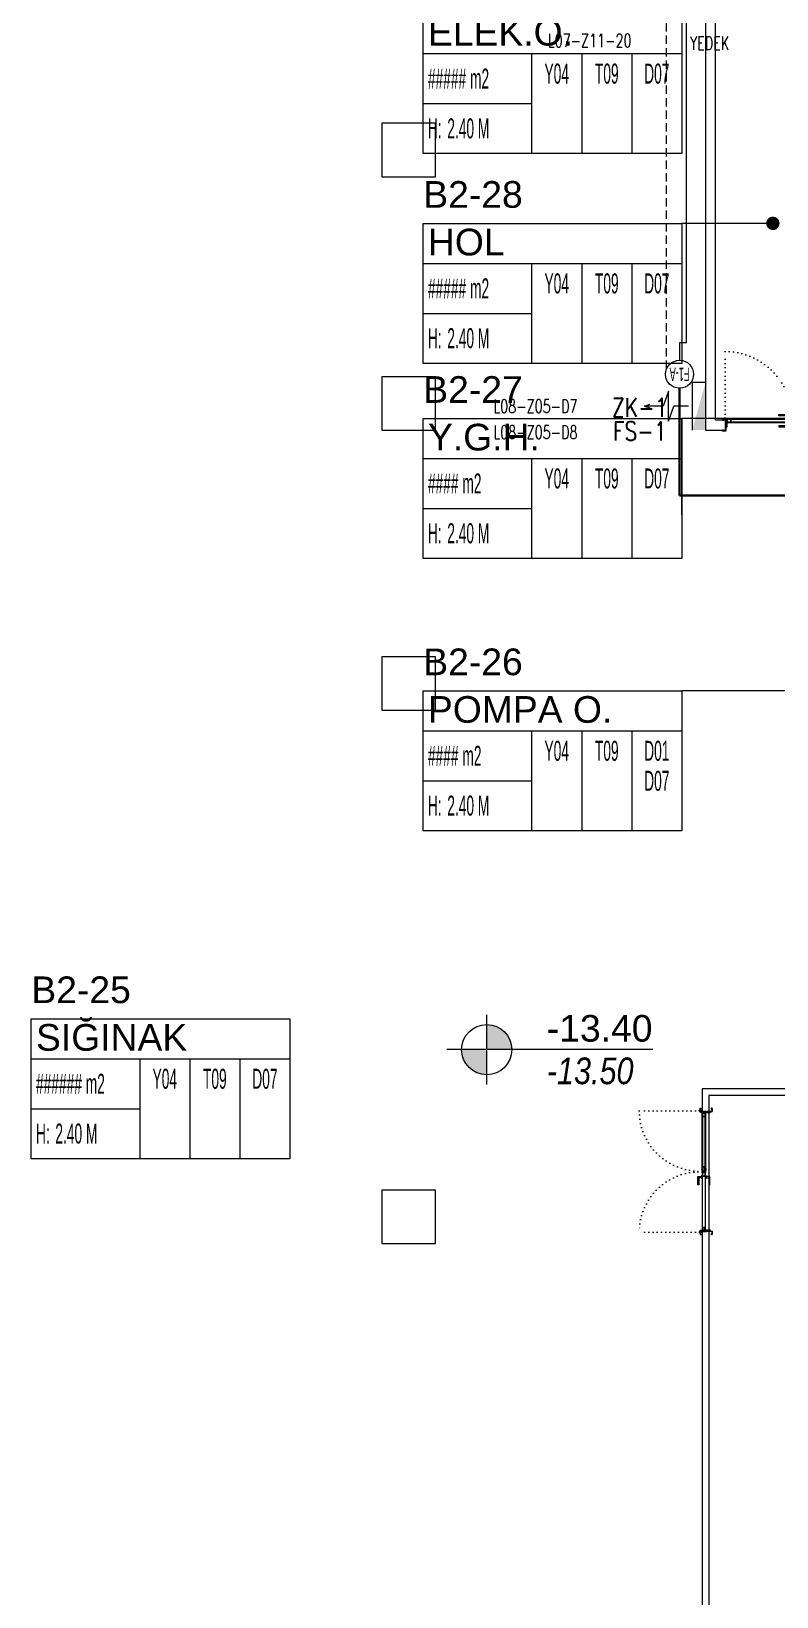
# Model space of a CAD drawing. Header units: metres. Extents: x -19121 to 152404, y -12107 to 46241.
# Drawn here: x 10015 to 11131, y 271 to 2618 of the extents above; entities that cross this region are included whole.
import ezdxf
from ezdxf.enums import TextEntityAlignment as Align

# ---------------------------------------------------------------- set-up
doc = ezdxf.new("R2010")
doc.units = ezdxf.units.M
doc.header["$LTSCALE"] = 50
doc.header["$MEASUREMENT"] = 0
doc.linetypes.add('DOT2', pattern=[0.125, 0, -0.125])
doc.linetypes.add('HIDDEN', pattern=[0.375, 0.25, -0.125])
doc.layers.get('0').update_dxf_attribs({"color": 9, "lineweight": 9})
for name, color, linetype, lineweight in [('00', 9, 'Continuous', 9), ('01', 9, 'Continuous', 9), ('06B', 9, 'Continuous', 9), ('06C', 9, 'Continuous', 9), ('09', 9, 'Continuous', 9), ('10', 9, 'Continuous', 9), ('20', 9, 'DOT2', 9), ('21', 9, 'Continuous', 9), ('21_mahal200', 9, 'Continuous', 9), ('32-ekipman', 9, 'Continuous', 9), ('E-DEDEKTÖR NUMARALARI', 20, 'Continuous', 30), ('E-MODÜL HATTI', 6, 'Continuous', 30), ('E-YAZI', 7, 'Continuous', 30), ('Y-DRENAJ', 251, 'HIDDEN', 9), ('Y-SPRINKLER-BORU', 251, 'Continuous', 15), ('Y-VANA', 3, 'Continuous', 15)]:
    doc.layers.add(name, color=color, linetype=linetype, lineweight=lineweight)
doc.styles.add('Arial', font='arial.ttf', dxfattribs={"height": 2.5})
doc.styles.add('E-YAZI', font='txttw.shx', dxfattribs={"height": 200})
doc.styles.add('MuuM_TEXT-ITALIC', font='ARIALNI.TTF')
doc.styles.add('MuuM_TEXT-STANDART', font='ARIALN.TTF')
doc.styles.get("Standard").update_dxf_attribs({"font": 'ARIALN.TTF'})
doc.dimstyles.new('MuuM_DIM200', dxfattribs={"dimscale": 20, "dimtxt": 2, "dimasz": 1, "dimexe": 1, "dimexo": 1, "dimgap": 1, "dimtad": 1, "dimdec": 1, "dimrnd": 0.5, "dimdsep": 46, "dimtxsty": 'MuuM_TEXT-STANDART', "dimblk": 'ARCHTICK', "dimcen": 0, "dimdle": 0.15, "dimclrd": 256, "dimclre": 256, "dimclrt": 256, "dimadec": 0, "dimazin": 0, "dimtfac": 5, "dimtdec": 1, "dimtix": 1, "dimtmove": 2, "dimatfit": 3, "dimldrblk": 'DOT', "dimfxl": 3, "dimfxlon": 1, "dimtolj": 1, "dimlwd": -1, "dimlwe": -1, "dimarcsym": 0})

# ---------------------------------------------------------------- blocks, each defined once
blk = doc.blocks.new('A$C324859F2')
at = {"color": 3}
blk.add_circle((0, 0), 210, dxfattribs=at)
at = {"color": 3, "width": 0.6}
blk.add_attdef('TEXT1', text='', height=200, dxfattribs=at).set_placement((0, -97), align=Align.CENTER)
blk = doc.blocks.new('p-kolon_80x80')
blk.add_lwpolyline([(-40, -40), (40, -40), (40, 40), (-40, 40)], close=True)
blk = doc.blocks.new('2.bod.sitatik')
at = {"layer": '01'}
for p in [(10580, -6190), (10580, -6570), (10580, -6990), (10580, -7790)]:
    blk.add_blockref('p-kolon_80x80', p, dxfattribs=at)
blk = doc.blocks.new('0_elevationtarget-p-bk')
h = blk.add_hatch(color=250)
h.paths.add_polyline_path([(1.88, 0, 0.414214), (0, 1.88), (0, 0)])
h.paths.add_polyline_path([(0, 0), (-1.88, 0, 0.414214), (0, -1.88)])
blk.add_line((0, -2.62), (0, 2.62))
blk.add_lwpolyline([(12.45, 0), (-3, 0)])
blk.add_circle((0, 0), 1.88)
at = {"style": 'Arial'}
blk.add_attdef('BITMISKOT', text='', height=2, dxfattribs=at).set_placement((4.5, 0), align=Align.BOTTOM_LEFT)
at = {"style": 'MuuM_TEXT-ITALIC'}
blk.add_attdef('FINISHINGFLOORLEVEL', text='', height=2, dxfattribs=at).set_placement((4.5, -0.59), align=Align.TOP_LEFT)
blk = doc.blocks.new('YD-72-20')
at = {"linetype": 'Continuous'}
for p, q in [((0, 0.714), (-0.028, 0.634)), ((0, 0.714), (0.028, 0.634)), ((0, 0.434), (0, 0.714)), ((-0.225, 0.355), (0.225, 0.355)), ((-0.225, 0.355), (0, 0.276)), ((0.225, 0.355), (0, 0.434)), ((0, 0.058), (0, 0.276)), ((0.36, 0), (-0.36, 0)), ((0.36, 0), (0.36, -0.2))]:
    blk.add_line(p, q, dxfattribs=at)
blk.add_solid([(0.36, -0.2), (-0.36, 0), (-0.36, -0.2)])
blk = doc.blocks.new('A$C29B32992')
at = {"xscale": 100, "yscale": 100, "zscale": 100, "rotation": 90}
blk.add_blockref('YD-72-20', (11005, -8834.1), dxfattribs=at)
blk = doc.blocks.new('gr-p-barel kilitli kapı kolu')
at = {"flags": 128}
for points in [[(-0.9, 0.8), (-0.9, 4.9), (-11.7, 4.9), (-11.7, 6.7), (0.9, 6.7), (0.9, 0.8)], [(-0.8, 5), (0.8, 6.6)]]:
    blk.add_lwpolyline(points, dxfattribs=at)
blk.add_lwpolyline([(-2.75, 0), (-2.75, 0.7), (2.75, 0.7), (2.75, 0)])
blk.add_lwpolyline([(-1.3, 0.7), (1.3, 0.7), (1.3, 0.8), (-1.3, 0.8)], close=True)
blk = doc.blocks.new('prf-scr2')
at = {"linetype": 'DOT2', "ltscale": 10}
blk.add_line((0, 0.2), (0, -1.1), dxfattribs=at)
for p, q in [((-0.1, -0.2), (0.1, -0.3)), ((0.1, -0.2), (-0.1, -0.2)), ((0.1, -0.3), (-0.1, -0.3)), ((-0.1, -0.3), (0.1, -0.4)), ((0.1, -0.4), (-0.1, -0.4)), ((0.1, -0.5), (-0.1, -0.4)), ((-0.1, -0.4), (0.1, -0.4)), ((0.1, -0.6), (-0.1, -0.5)), ((-0.1, -0.5), (0.1, -0.5)), ((-0.1, -0.6), (0.1, -0.7)), ((0.1, -0.6), (-0.1, -0.6)), ((-0.1, -0.6), (0.1, -0.6)), ((-0.1, -0.7), (0.1, -0.8)), ((0.1, -0.7), (-0.1, -0.7)), ((-0.1, -0.8), (0.1, -0.8)), ((0.1, -0.8), (-0.1, -0.8)), ((0.1, -0.2), (0, -0.1)), ((0, -0.2), (0.1, -0.2))]:
    blk.add_line(p, q)
blk.add_lwpolyline([(0.2, 0), (-0.2, 0), (-0.2, 0), (-0.1, -0.1), (0.1, -0.1), (0.2, 0), (0.2, 0)], close=True)
for points in [[(0.2, 0), (-0.2, 0)], [(-0.1, -0.1), (-0.1, -0.2), (-0.1, -0.2), (-0.1, -0.2), (-0.1, -0.2), (-0.1, -0.3), (-0.1, -0.3), (-0.1, -0.3), (-0.1, -0.3), (-0.1, -0.4), (-0.1, -0.4), (-0.1, -0.4), (-0.1, -0.4), (-0.1, -0.4), (-0.1, -0.5), (-0.1, -0.5), (-0.1, -0.5), (-0.1, -0.5), (-0.1, -0.5), (-0.1, -0.5), (-0.1, -0.6), (-0.1, -0.6), (-0.1, -0.6), (-0.1, -0.6), (-0.1, -0.6), (-0.1, -0.7), (-0.1, -0.7), (-0.1, -0.7), (-0.1, -0.7), (-0.1, -0.7), (-0.1, -0.8), (-0.1, -0.8), (-0.1, -0.8), (-0.1, -0.8), (0, -0.9), (0, -0.9), (0, -0.9), (0.1, -0.8), (0.1, -0.8), (0.1, -0.7), (0.1, -0.7), (0.1, -0.7), (0.1, -0.7), (0.1, -0.7), (0.1, -0.7), (0.1, -0.6), (0.1, -0.6), (0.1, -0.6), (0.1, -0.6), (0.1, -0.6), (0.1, -0.5), (0.1, -0.5), (0.1, -0.5), (0.1, -0.5), (0.1, -0.4), (0.1, -0.4), (0.1, -0.4), (0.1, -0.4), (0.1, -0.4), (0.1, -0.3), (0.1, -0.3), (0.1, -0.3), (0.1, -0.3), (0.1, -0.3), (0.1, -0.3), (0.1, -0.2), (0.1, -0.2), (0.1, -0.2), (0.1, -0.2), (0.1, -0.2), (0.1, -0.1)]]:
    blk.add_lwpolyline(points)
blk = doc.blocks.new('K-SAC-01')
at = {"layer": '10'}
for points in [[(-4.6, 16.2, -0.414214), (-4.5, 16.3), (-0.1, 16.3, -0.414214), (0, 16.2), (0, 5.9), (0.2, 5.9), (0.2, 16.2, 0.414214), (-0.1, 16.5), (-4.5, 16.5, 0.414214), (-4.8, 16.2), (-4.8, 15.3, 0.414214), (-4.5, 15), (-3.4, 15), (-3.4, 15.2), (-4.5, 15.2, -0.414214), (-4.6, 15.3)], [(0.2, 10.3, -0.414214), (0.5, 10.6), (1.5, 10.6, -0.414214), (1.8, 10.3), (1.8, 3.9, -0.414214), (1.5, 3.6, -0.414214), (1.2, 3.9), (1.2, 4.8), (0.2, 4.8), (0.2, -1.2, -0.414214), (-0.1, -1.5), (-4.5, -1.5, -0.414214), (-4.8, -1.2), (-4.8, -0.3, -0.414214), (-4.5, 0), (-3.4, 0), (-3.4, -0.2), (-4.5, -0.2, 0.414214), (-4.6, -0.3), (-4.6, -1.2, 0.414214), (-4.5, -1.3), (-0.1, -1.3, 0.414214), (0, -1.2), (0, 5), (1.4, 5), (1.4, 3.9, 0.414214), (1.5, 3.8, 0.414214), (1.6, 3.9), (1.6, 10.3, 0.414214), (1.5, 10.4), (0.5, 10.4, 0.414214), (0.4, 10.3), (0.4, 9.4), (0.2, 9.4)], [(-0.4, -2), (1, -1.4), (1, 1.5), (1.2, 1.5), (1.2, -1.5), (-0.3, -2.2, -14.796002)], [(99.8, 10.3, 0.414214), (99.5, 10.6), (98.5, 10.6, 0.414214), (98.2, 10.3), (98.2, 3.9, 0.414214), (98.5, 3.6, 0.414214), (98.8, 3.9), (98.8, 4.8), (99.8, 4.8), (99.8, -1.2, 0.414214), (100.1, -1.5), (104.5, -1.5, 0.414214), (104.8, -1.2), (104.8, -0.3, 0.414214), (104.5, 0), (103.4, 0), (103.4, -0.2), (104.5, -0.2, -0.414214), (104.6, -0.3), (104.6, -1.2, -0.414214), (104.5, -1.3), (100.1, -1.3, -0.414214), (100, -1.2), (100, 5), (98.6, 5), (98.6, 3.9, -0.414214), (98.5, 3.8, -0.414214), (98.4, 3.9), (98.4, 10.3, -0.414214), (98.5, 10.4), (99.5, 10.4, -0.414214), (99.6, 10.3), (99.6, 9.4), (99.8, 9.4)], [(104.6, 16.2, 0.414214), (104.5, 16.3), (100.1, 16.3, 0.414214), (100, 16.2), (100, 5.9), (99.8, 5.9), (99.8, 16.2, -0.414214), (100.1, 16.5), (104.5, 16.5, -0.414214), (104.8, 16.2), (104.8, 15.3, -0.414214), (104.5, 15), (103.4, 15), (103.4, 15.2), (104.5, 15.2, 0.414214), (104.6, 15.3)]]:
    blk.add_lwpolyline(points, format="xyb", close=True, dxfattribs=at)
for points in [[(98.8, 0.1), (98.8, 2.1), (99.1, 2.1), (99.1, 3.2), (1.5, 3.2), (1.5, 2.1), (1.8, 2.1), (1.8, 0.1), (1.5, 0.1), (1.5, 1.9), (1.2, 1.9), (1.2, 3.5), (99.4, 3.5), (99.4, 1.9), (99.1, 1.9), (99.1, 0.1)], [(98.8, 2.1), (98.8, 0.1), (99.4, 0.1), (99.4, -1.5), (1.2, -1.5), (1.2, 0.1), (1.8, 0.1), (1.8, 2.1), (2.1, 2.1), (2.1, -0.1), (1.5, -0.1), (1.5, -1.2), (99.1, -1.2), (99.1, -0.1), (98.5, -0.1), (98.5, 2.1), (98.8, 2.1)]]:
    blk.add_lwpolyline(points, dxfattribs=at)
for points in [[(2.1, 3), (8.1, 3), (8.1, -1), (2.1, -1)], [(2.4, 2.7), (7.8, 2.7), (7.8, -0.7), (2.4, -0.7)], [(98.5, 3), (92.5, 3), (92.5, -1), (98.5, -1)], [(98.2, 2.7), (92.8, 2.7), (92.8, -0.7), (98.2, -0.7)]]:
    blk.add_lwpolyline(points, close=True, dxfattribs=at)
blk.add_circle((-0.9, -2.5), 0.55, dxfattribs=at)
at = {"layer": '20', "linetype": 'HIDDEN'}
for points in [[(-0.2, -1.3), (-0.2, 0), (-1.7, 0), (-1.7, -1.3)], [(-0.4, -2), (-0.4, -0.2), (-1.5, -0.2), (-1.5, -2)]]:
    blk.add_lwpolyline(points, dxfattribs=at)
at = {"layer": '20'}
blk.add_lwpolyline([(-0.9, -2.5), (-0.9, -102.9)], dxfattribs=at)
blk.add_arc((-0.9, -2.5), 100.4, 270, 1.5131, dxfattribs=at)
at = {"layer": '06B'}
blk.add_blockref('gr-p-barel kilitli kapı kolu', (91.4, 3.5), dxfattribs=at)
at = {"layer": '06B', "xscale": -1, "rotation": 180}
blk.add_blockref('gr-p-barel kilitli kapı kolu', (91.4, -1.5), dxfattribs=at)
at = {"layer": '10', "xscale": -1, "rotation": 90}
blk.add_blockref('prf-scr2', (1.5, 1), dxfattribs=at)
at = {"layer": '10', "rotation": 270}
blk.add_blockref('prf-scr2', (99.1, 1.2), dxfattribs=at)
blk = doc.blocks.new('_ArchTick')
at = {"color": 0, "linetype": 'ByBlock', "const_width": 0.15}
blk.add_lwpolyline([(-0.5, -0.5), (0.5, 0.5)], dxfattribs=at)
blk = doc.blocks.new('_Dot')
at = {"color": 0, "linetype": 'ByBlock', "lineweight": -2}
blk.add_line((-0.5, 0), (-1, 0), dxfattribs=at)
at = {"color": 0, "linetype": 'ByBlock', "const_width": 0.5}
blk.add_lwpolyline([(-0.25, 0, 1), (0.25, 0, 1)], format="xyb", close=True, dxfattribs=at)
blk = doc.blocks.new('0_roomno2')
blk.add_lwpolyline([(19.38, -10.5), (0, -10.5), (0, 0), (19.38, 0)], close=True)
for points in [[(0, -3), (19.38, -3)], [(8.12, -3), (8.12, -10.5)], [(11.88, -3), (11.88, -10.5)], [(15.62, -3), (15.62, -10.5)], [(0, -6.75), (8.12, -6.75)]]:
    blk.add_lwpolyline(points)
at = {"style": 'MuuM_TEXT-STANDART', "width": 0.6}
blk.add_text('H:', height=1.5, dxfattribs=at).set_placement((0.35, -8.61), align=Align.MIDDLE_LEFT)
at = {"style": 'Arial'}
blk.add_attdef('ODANO', (0, 1.17), '', height=2, dxfattribs=at)
blk.add_attdef('MEKANADI', text='', height=2, dxfattribs=at).set_placement((0.35, -3), align=Align.BOTTOM_LEFT)
at = {"style": 'MuuM_TEXT-STANDART', "width": 0.6}
for tag, p in [('M2', (0.35, -4.88)), ('TEMIZTAVANYUKSEKLIGI', (1.8, -8.61))]:
    blk.add_attdef(tag, text='', height=1.5, dxfattribs=at).set_placement(p, align=Align.MIDDLE_LEFT)
for tag, p in [('YER01', (10, -4.5)), ('TAVAN01', (13.75, -4.5)), ('DUVAR01', (17.5, -4.5)), ('YER02', (10, -6.75)), ('TAVAN02', (13.75, -6.75)), ('DUVAR02', (17.5, -6.75)), ('YER03', (10, -9)), ('TAVAN03', (13.75, -9)), ('DUVAR03', (17.5, -9))]:
    blk.add_attdef(tag, text='', height=1.5, dxfattribs=at).set_placement(p, align=Align.MIDDLE_CENTER)
blk = doc.blocks.new('p-de-02')
at = {"layer": '06C'}
blk.add_lwpolyline([(106.3, -16.6, 1), (106.3, -15.8), (104.3, -15.8), (104.3, -16.6), (106.4, -16.6)], format="xyb", dxfattribs=at)
blk.add_arc((106.3, -16.2), 0.5, 233.1301, 126.8699, dxfattribs=at)
at = {"layer": '09'}
for p, q in [((108.1, -16.7), (108.1, -16.6)), ((108.2, -16.7), (108.2, -16.6)), ((108.3, -16.6), (108.3, -16.7)), ((108.4, -16.7), (108.4, -16.6)), ((108.5, -16.6), (108.5, -16.7)), ((108.6, -16.7), (108.6, -16.6)), ((108.7, -16.6), (108.7, -16.7)), ((108.8, -16.6), (108.8, -16.7)), ((109.3, -21.9), (109.3, -21.7)), ((109.4, -21.7), (109.4, -21.9)), ((109.5, -21.9), (109.5, -21.7)), ((109.6, -21.7), (109.6, -21.9)), ((109.7, -21.9), (109.7, -21.7)), ((109.8, -21.7), (109.8, -21.9)), ((109.9, -21.9), (109.9, -21.7)), ((110, -21.9), (110, -21.7))]:
    blk.add_line(p, q, dxfattribs=at)
at = {"layer": '10'}
for points in [[(14.2, -6.8, -0.414214), (14.3, -6.7), (18.7, -6.7, -0.414214), (18.8, -6.8), (18.8, -14.1), (19, -14.1), (19, -6.8, 0.414214), (18.7, -6.5), (14.3, -6.5, 0.414214), (14, -6.8), (14, -7.7, 0.414214), (14.3, -8), (15.4, -8), (15.4, -7.8), (14.3, -7.8, -0.414214), (14.2, -7.7)], [(19, -9.7, -0.414214), (19.3, -9.4), (20.3, -9.4, -0.414214), (20.6, -9.7), (20.6, -16.1, -0.414214), (20.3, -16.4, -0.414214), (20, -16.1), (20, -15.2), (19, -15.2), (19, -24.2, -0.414214), (18.7, -24.5), (14.3, -24.5, -0.414214), (14, -24.2), (14, -23.3, -0.414214), (14.3, -23), (15.4, -23), (15.4, -23.2), (14.3, -23.2, 0.414214), (14.2, -23.3), (14.2, -24.2, 0.414214), (14.3, -24.3), (18.7, -24.3, 0.414214), (18.8, -24.2), (18.8, -15), (20.2, -15), (20.2, -16.1, 0.414214), (20.3, -16.2, 0.414214), (20.4, -16.1), (20.4, -9.7, 0.414214), (20.3, -9.6), (19.3, -9.6, 0.414214), (19.2, -9.7), (19.2, -10.6), (19, -10.6)], [(18.4, -25), (19.8, -24.4), (19.8, -21.5), (20, -21.5), (20, -24.5), (18.5, -25.2, -14.796002)], [(198.6, -9.7, 0.414214), (198.3, -9.4), (197.3, -9.4, 0.414214), (197, -9.7), (197, -16.1, 0.414214), (197.3, -16.4, 0.414214), (197.6, -16.1), (197.6, -15.2), (198.6, -15.2), (198.6, -24.2, 0.414214), (198.9, -24.5), (203.3, -24.5, 0.414214), (203.6, -24.2), (203.6, -23.3, 0.414214), (203.3, -23), (202.2, -23), (202.2, -23.2), (203.3, -23.2, -0.414214), (203.4, -23.3), (203.4, -24.2, -0.414214), (203.3, -24.3), (198.9, -24.3, -0.414214), (198.8, -24.2), (198.8, -15), (197.4, -15), (197.4, -16.1, -0.414214), (197.3, -16.2, -0.414214), (197.2, -16.1), (197.2, -9.7, -0.414214), (197.3, -9.6), (198.3, -9.6, -0.414214), (198.4, -9.7), (198.4, -10.6), (198.6, -10.6)], [(199.2, -25), (197.8, -24.4), (197.8, -21.5), (197.6, -21.5), (197.6, -24.5), (199.1, -25.2, 14.796002)], [(203.4, -6.8, 0.414214), (203.3, -6.7), (198.9, -6.7, 0.414214), (198.8, -6.8), (198.8, -14.1), (198.6, -14.1), (198.6, -6.8, -0.414214), (198.9, -6.5), (203.3, -6.5, -0.414214), (203.6, -6.8), (203.6, -7.7, -0.414214), (203.3, -8), (202.2, -8), (202.2, -7.8), (203.3, -7.8, 0.414214), (203.4, -7.7)]]:
    blk.add_lwpolyline(points, format="xyb", close=True, dxfattribs=at)
for points in [[(108.2, -20.1), (108.2, -18.1), (108.5, -18.1), (108.5, -17), (20.3, -17), (20.3, -18.1), (20.6, -18.1), (20.6, -20.1), (20.3, -20.1), (20.3, -18.3), (20, -18.3), (20, -16.7), (108.8, -16.7), (108.8, -18.3), (108.5, -18.3), (108.5, -20.1)], [(108.2, -18.1), (108.2, -20.1), (108.8, -20.1), (108.8, -21.7), (20, -21.7), (20, -20.1), (20.6, -20.1), (20.6, -18.1), (20.9, -18.1), (20.9, -20.3), (20.3, -20.3), (20.3, -21.4), (108.5, -21.4), (108.5, -20.3), (107.9, -20.3), (107.9, -18.1), (108.2, -18.1)], [(109.9, -20.1), (109.9, -18.1), (109.6, -18.1), (109.6, -17), (197.3, -17), (197.3, -18.1), (197, -18.1), (197, -20.1), (197.3, -20.1), (197.3, -18.3), (197.6, -18.3), (197.6, -16.7), (109.3, -16.7), (109.3, -18.3), (109.6, -18.3), (109.6, -20.1)], [(109.9, -18.1), (109.9, -20.1), (109.3, -20.1), (109.3, -21.7), (197.6, -21.7), (197.6, -20.1), (197, -20.1), (197, -18.1), (196.7, -18.1), (196.7, -20.3), (197.3, -20.3), (197.3, -21.4), (109.6, -21.4), (109.6, -20.3), (110.2, -20.3), (110.2, -18.1), (109.9, -18.1)]]:
    blk.add_lwpolyline(points, dxfattribs=at)
for points in [[(20.9, -17.2), (26.9, -17.2), (26.9, -21.2), (20.9, -21.2)], [(21.2, -17.5), (26.6, -17.5), (26.6, -20.9), (21.2, -20.9)], [(107.9, -17.2), (101.9, -17.2), (101.9, -21.2), (107.9, -21.2)], [(107.6, -17.5), (102.2, -17.5), (102.2, -20.9), (107.6, -20.9)], [(108.1, -22.4), (110, -22.4), (110, -21.9), (108.1, -21.9), (107.5, -21.9), (107.5, -22.4)], [(110, -16.1), (108.1, -16.1), (108.1, -16.6), (110.6, -16.6), (110.6, -16.6), (110.6, -16.1)], [(110.2, -17.2), (116.2, -17.2), (116.2, -21.2), (110.2, -21.2)], [(110.5, -17.5), (115.9, -17.5), (115.9, -20.9), (110.5, -20.9)], [(196.7, -17.2), (192.7, -17.2), (192.7, -21.2), (196.7, -21.2)], [(196.4, -17.5), (193, -17.5), (193, -20.9), (196.4, -20.9)]]:
    blk.add_lwpolyline(points, close=True, dxfattribs=at)
for centre in [(17.8, -25.5), (199.8, -25.5)]:
    blk.add_circle(centre, 0.55, dxfattribs=at)
at = {"layer": '20'}
for p, q in [((17.8, -25.5), (17.8, -116)), ((199.8, -25.5), (199.8, -116))]:
    blk.add_line(p, q, dxfattribs=at)
at = {"layer": '20', "linetype": 'HIDDEN'}
for points in [[(18.6, -24.3), (18.6, -23), (17.1, -23), (17.1, -24.3)], [(18.4, -25), (18.4, -23.2), (17.3, -23.2), (17.3, -25)], [(199, -24.3), (199, -23), (200.5, -23), (200.5, -24.3)], [(199.2, -25), (199.2, -23.2), (200.3, -23.2), (200.3, -25)]]:
    blk.add_lwpolyline(points, dxfattribs=at)
at = {"layer": '20'}
for centre, start, end in [((17.8, -25.5), 270, 2.4057), ((199.8, -25.5), 177.5943, 270)]:
    blk.add_arc(centre, 90.5, start, end, dxfattribs=at)
at = {"layer": '06B', "xscale": -1}
blk.add_blockref('gr-p-barel kilitli kapı kolu', (117.3, -16.7), dxfattribs=at)
at = {"layer": '06B', "rotation": 180}
blk.add_blockref('gr-p-barel kilitli kapı kolu', (117.3, -21.7), dxfattribs=at)
at = {"layer": '10', "xscale": -1, "rotation": 90}
for p in [(20.3, -19.2), (109.6, -19.2)]:
    blk.add_blockref('prf-scr2', p, dxfattribs=at)
at = {"layer": '10', "rotation": 270}
for p in [(108.5, -19.2), (197.3, -19.2)]:
    blk.add_blockref('prf-scr2', p, dxfattribs=at)
blk = doc.blocks.new('2.bod.Mimari')
at = {"layer": '00'}
for points in [[(10605, -5430), (10605, -5865), (11025, -5865), (11025, -6610), (11055, -6610), (11055, -6595), (11040, -6595), (11040, -5865)], [(11240, -7597.78), (11020, -7597.78), (11020, -9130)], [(11240, -7607.78), (11030, -7607.78), (11030, -9130)]]:
    blk.add_lwpolyline(points, dxfattribs=at)
at = {"layer": '21_mahal200', "flags": 128}
blk.add_lwpolyline([(10989.34, -6737.65), (10989.34, -6592.58)], dxfattribs=at)
at = {"xscale": -1, "rotation": 180}
blk.add_blockref('K-SAC-01', (11055, -6595), dxfattribs=at)
at = {"layer": '10', "rotation": 270}
blk.add_blockref('p-de-02', (11041.5, -7612.89), dxfattribs=at)
at = {"layer": '21', "xscale": 20, "yscale": 20, "zscale": 20}
blk.add_blockref('0_elevationtarget-p-bk', (10696.98, -7539.07), dxfattribs=at).add_auto_attribs({'BITMISKOT': '-13.40', 'FINISHINGFLOORLEVEL': '-13.50'})
at = {"layer": '21_mahal200'}
ref = blk.add_blockref('0_roomno2', (10601.84, -5985.45), dxfattribs=dict(at, xscale=20, yscale=20, zscale=20))
ref.add_attrib('ODANO', 'B2-29', (10601.84, -5962.05), dxfattribs={"layer": '0', "height": 40, "style": 'Arial'})
ref.add_attrib('MEKANADI', 'ELEK.O.', dxfattribs={"layer": '0', "height": 40, "style": 'Arial'}).set_placement((10608.84, -6045.45), align=Align.BOTTOM_LEFT)
ref.add_attrib('M2', '##### m2', dxfattribs={"layer": '0', "height": 30, "style": 'MuuM_TEXT-STANDART', "width": 0.6}).set_placement((10608.84, -6082.95), align=Align.MIDDLE_LEFT)
ref.add_attrib('TEMIZTAVANYUKSEKLIGI', '2.40 M', dxfattribs={"layer": '0', "height": 30, "style": 'MuuM_TEXT-STANDART', "width": 0.6}).set_placement((10637.84, -6157.61), align=Align.MIDDLE_LEFT)
ref.add_attrib('YER01', 'Y04', dxfattribs={"layer": '0', "height": 30, "style": 'MuuM_TEXT-STANDART', "width": 0.6}).set_placement((10801.84, -6075.45), align=Align.MIDDLE_CENTER)
ref.add_attrib('TAVAN01', 'T09', dxfattribs={"layer": '0', "height": 30, "style": 'MuuM_TEXT-STANDART', "width": 0.6}).set_placement((10876.84, -6075.45), align=Align.MIDDLE_CENTER)
ref.add_attrib('DUVAR01', 'D07', dxfattribs={"layer": '0', "height": 30, "style": 'MuuM_TEXT-STANDART', "width": 0.6}).set_placement((10951.84, -6075.45), align=Align.MIDDLE_CENTER)
ref = blk.add_blockref('0_roomno2', (10601.84, -6300.04), dxfattribs=dict(at, xscale=20, yscale=20, zscale=20))
ref.add_attrib('ODANO', 'B2-28', (10601.84, -6276.64), dxfattribs={"layer": '0', "height": 40, "style": 'Arial'})
ref.add_attrib('MEKANADI', 'HOL', dxfattribs={"layer": '0', "height": 40, "style": 'Arial'}).set_placement((10608.84, -6360.04), align=Align.BOTTOM_LEFT)
ref.add_attrib('M2', '##### m2', dxfattribs={"layer": '0', "height": 30, "style": 'MuuM_TEXT-STANDART', "width": 0.6}).set_placement((10608.84, -6397.54), align=Align.MIDDLE_LEFT)
ref.add_attrib('TEMIZTAVANYUKSEKLIGI', '2.40 M', dxfattribs={"layer": '0', "height": 30, "style": 'MuuM_TEXT-STANDART', "width": 0.6}).set_placement((10637.84, -6472.2), align=Align.MIDDLE_LEFT)
ref.add_attrib('YER01', 'Y04', dxfattribs={"layer": '0', "height": 30, "style": 'MuuM_TEXT-STANDART', "width": 0.6}).set_placement((10801.84, -6390.04), align=Align.MIDDLE_CENTER)
ref.add_attrib('TAVAN01', 'T09', dxfattribs={"layer": '0', "height": 30, "style": 'MuuM_TEXT-STANDART', "width": 0.6}).set_placement((10876.84, -6390.04), align=Align.MIDDLE_CENTER)
ref.add_attrib('DUVAR01', 'D07', dxfattribs={"layer": '0', "height": 30, "style": 'MuuM_TEXT-STANDART', "width": 0.6}).set_placement((10951.84, -6390.04), align=Align.MIDDLE_CENTER)
ref = blk.add_blockref('0_roomno2', (10601.84, -6592.58), dxfattribs=dict(at, xscale=20, yscale=20, zscale=20))
ref.add_attrib('ODANO', 'B2-27', (10601.84, -6569.18), dxfattribs={"layer": '0', "height": 40, "style": 'Arial'})
ref.add_attrib('MEKANADI', 'Y.G.H.', dxfattribs={"layer": '0', "height": 40, "style": 'Arial'}).set_placement((10608.84, -6652.58), align=Align.BOTTOM_LEFT)
ref.add_attrib('M2', '#### m2', dxfattribs={"layer": '0', "height": 30, "style": 'MuuM_TEXT-STANDART', "width": 0.6}).set_placement((10608.84, -6690.08), align=Align.MIDDLE_LEFT)
ref.add_attrib('TEMIZTAVANYUKSEKLIGI', '2.40 M', dxfattribs={"layer": '0', "height": 30, "style": 'MuuM_TEXT-STANDART', "width": 0.6}).set_placement((10637.84, -6764.74), align=Align.MIDDLE_LEFT)
ref.add_attrib('YER01', 'Y04', dxfattribs={"layer": '0', "height": 30, "style": 'MuuM_TEXT-STANDART', "width": 0.6}).set_placement((10801.84, -6682.58), align=Align.MIDDLE_CENTER)
ref.add_attrib('TAVAN01', 'T09', dxfattribs={"layer": '0', "height": 30, "style": 'MuuM_TEXT-STANDART', "width": 0.6}).set_placement((10876.84, -6682.58), align=Align.MIDDLE_CENTER)
ref.add_attrib('DUVAR01', 'D07', dxfattribs={"layer": '0', "height": 30, "style": 'MuuM_TEXT-STANDART', "width": 0.6}).set_placement((10951.84, -6682.58), align=Align.MIDDLE_CENTER)
ref = blk.add_blockref('0_roomno2', (10601.84, -7000.95), dxfattribs=dict(at, xscale=20, yscale=20, zscale=20))
ref.add_attrib('ODANO', 'B2-26', (10601.84, -6977.55), dxfattribs={"layer": '0', "height": 40, "style": 'Arial'})
ref.add_attrib('MEKANADI', 'POMPA O.', dxfattribs={"layer": '0', "height": 40, "style": 'Arial'}).set_placement((10608.84, -7060.95), align=Align.BOTTOM_LEFT)
ref.add_attrib('M2', '#### m2', dxfattribs={"layer": '0', "height": 30, "style": 'MuuM_TEXT-STANDART', "width": 0.6}).set_placement((10608.84, -7098.45), align=Align.MIDDLE_LEFT)
ref.add_attrib('TEMIZTAVANYUKSEKLIGI', '2.40 M', dxfattribs={"layer": '0', "height": 30, "style": 'MuuM_TEXT-STANDART', "width": 0.6}).set_placement((10637.84, -7173.11), align=Align.MIDDLE_LEFT)
ref.add_attrib('YER01', 'Y04', dxfattribs={"layer": '0', "height": 30, "style": 'MuuM_TEXT-STANDART', "width": 0.6}).set_placement((10801.84, -7090.95), align=Align.MIDDLE_CENTER)
ref.add_attrib('TAVAN01', 'T09', dxfattribs={"layer": '0', "height": 30, "style": 'MuuM_TEXT-STANDART', "width": 0.6}).set_placement((10876.84, -7090.95), align=Align.MIDDLE_CENTER)
ref.add_attrib('DUVAR01', 'D01', dxfattribs={"layer": '0', "height": 30, "style": 'MuuM_TEXT-STANDART', "width": 0.6}).set_placement((10951.84, -7090.95), align=Align.MIDDLE_CENTER)
ref.add_attrib('DUVAR02', 'D07', dxfattribs={"layer": '0', "height": 30, "style": 'MuuM_TEXT-STANDART', "width": 0.6}).set_placement((10951.84, -7135.95), align=Align.MIDDLE_CENTER)
ref = blk.add_blockref('0_roomno2', (10014.53, -7492.74), dxfattribs=dict(at, xscale=20, yscale=20, zscale=20))
ref.add_attrib('ODANO', 'B2-25', (10014.53, -7469.34), dxfattribs={"layer": '0', "height": 40, "style": 'Arial'})
ref.add_attrib('MEKANADI', 'SIĞINAK', dxfattribs={"layer": '0', "height": 40, "style": 'Arial'}).set_placement((10021.53, -7552.74), align=Align.BOTTOM_LEFT)
ref.add_attrib('M2', '###### m2', dxfattribs={"layer": '0', "height": 30, "style": 'MuuM_TEXT-STANDART', "width": 0.6}).set_placement((10021.53, -7590.24), align=Align.MIDDLE_LEFT)
ref.add_attrib('TEMIZTAVANYUKSEKLIGI', '2.40 M', dxfattribs={"layer": '0', "height": 30, "style": 'MuuM_TEXT-STANDART', "width": 0.6}).set_placement((10050.53, -7664.9), align=Align.MIDDLE_LEFT)
ref.add_attrib('YER01', 'Y04', dxfattribs={"layer": '0', "height": 30, "style": 'MuuM_TEXT-STANDART', "width": 0.6}).set_placement((10214.53, -7582.74), align=Align.MIDDLE_CENTER)
ref.add_attrib('TAVAN01', 'T09', dxfattribs={"layer": '0', "height": 30, "style": 'MuuM_TEXT-STANDART', "width": 0.6}).set_placement((10289.53, -7582.74), align=Align.MIDDLE_CENTER)
ref.add_attrib('DUVAR01', 'D07', dxfattribs={"layer": '0', "height": 30, "style": 'MuuM_TEXT-STANDART', "width": 0.6}).set_placement((10364.53, -7582.74), align=Align.MIDDLE_CENTER)
at = {"layer": '32-ekipman'}
blk.add_blockref('A$C29B32992', (0, 2260.12), dxfattribs=at)
at = {"layer": '21_mahal200'}
for points in [[(11125.74, -6300.04), (10989.34, -6300.04)], [(11372.49, -6592.58), (10989.34, -6592.58)], [(11372.49, -7000.95), (10989.34, -7000.95)]]:
    blk.add_leader(points, dimstyle='MuuM_DIM200', override={"dimasz": 1, "dimfxl": 10}, dxfattribs=at)

msp = doc.modelspace()

# ---------------------------------------------------------------- linework, layer by layer
at = {"layer": 'E-MODÜL HATTI', "ltscale": 50}
for p in [(10985.9, 2082.7), (11925, 1921.9)]:
    msp.add_line(p, (10985.9, 1921.9), dxfattribs=at)
at = {"layer": 'Y-DRENAJ'}
msp.add_line((10966.4, 2111.6), (10966.4, 2780), dxfattribs=at)
msp.add_line((10966.4, 2111.6), (10966.4, 2780), dxfattribs=at)
at = {"layer": 'Y-SPRINKLER-BORU', "color": 232}
for q in [(10996.3, 2908.1), (10985.9, 2150.7)]:
    msp.add_line((10996.3, 2150.7), q, dxfattribs=at)
at = {"layer": 'Y-SPRINKLER-BORU'}
msp.add_line((10985.9, 2150.7), (10985.9, 2124.7), dxfattribs=at)

# ---------------------------------------------------------------- block references
for name in ['2.bod.sitatik', '2.bod.Mimari']:
    msp.add_blockref(name, (0, 8630))
at = {"layer": 'Y-VANA'}
ref = msp.add_blockref('A$C324859F2', (10985.9, 2103.7), dxfattribs=dict(at, xscale=0.1, yscale=0.1, zscale=0.1, rotation=180))
ref.add_attrib('TEXT1', 'F1-A', dxfattribs={"layer": '0', "height": 20, "rotation": 180, "width": 0.6}).set_placement((10985.9, 2113.4), align=Align.CENTER)

# ---------------------------------------------------------------- texts
at = {"layer": 'E-DEDEKTÖR NUMARALARI', "style": 'E-YAZI', "width": 0.7}
for s, p in [('L07-Z11-20', (10788.5, 2594.2)), ('YEDEK', (11001.5, 2590.2)), ('L08-Z05-D7', (10707, 2045.7)), ('L08-Z05-D8', (10707, 2006.7))]:
    msp.add_text(s, height=20, dxfattribs=at).set_placement(p)
at = {"layer": 'E-YAZI', "color": 3, "style": 'E-YAZI', "width": 0.8}
for s, p in [('ZK-1', (10884.5, 2040)), ('FS-1', (10886, 2004.5))]:
    msp.add_text(s, height=28, dxfattribs=at).set_placement(p)

doc.saveas('drawing.dxf')
